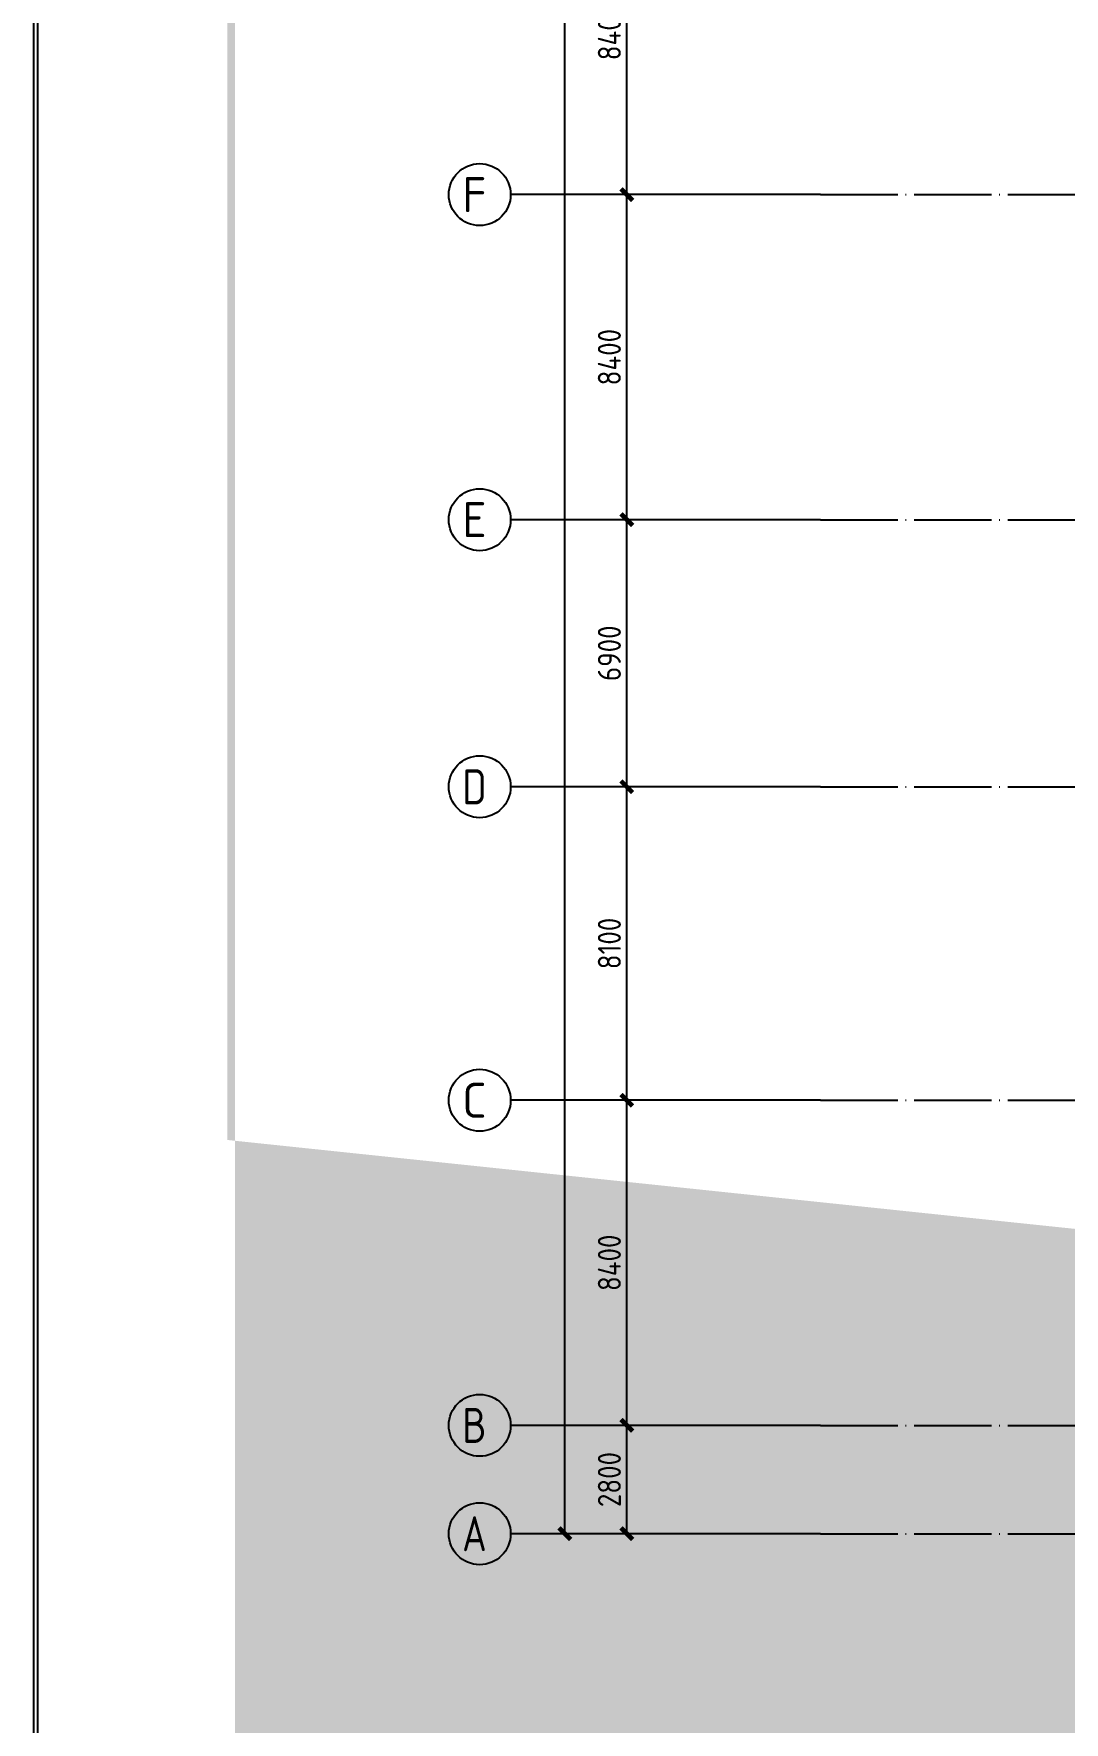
# Model space of a CAD drawing. Header units: inches. Extents: x 0 to 1813292486, y 0 to 3473589894.
# Drawn here: x 600383766 to 600410383, y 3473196347 to 3473239974 of the extents above; entities that cross this region are included whole.
import ezdxf
from ezdxf.enums import TextEntityAlignment as Align

# ---------------------------------------------------------------- set-up
doc = ezdxf.new("R2010")
doc.units = ezdxf.units.IN
doc.header["$LTSCALE"] = 1000
doc.header["$MEASUREMENT"] = 0
doc.linetypes.add('AX-MALL-GIRD-200$0$DOTE', pattern=[2.4200000000000004, 2, -0.2, 0.02, -0.2])
for name, color, linetype in [('A-Anno-Note', 241, 'Continuous'), ('AX-MALL-DIM-P02$0$A-Detl-Thin', 131, 'Continuous'), ('AX-MALL-GIRD-200$0$A-Grid', 222, 'AX-MALL-GIRD-200$0$DOTE'), ('AX-MALL-GIRD-200$0$A-Grid-Iden', 11, 'Continuous'), ('AX-MALL-P02-200$0$A-Anno-Note', 241, 'Continuous'), ('AX-MALL-P02-200$0$X-Tlbk', 4, 'Continuous'), ('AX-MALL-WALL-P02$0$A-Anno-Note', 241, 'Continuous'), ('AX-MALL-WALL-P02-QT$0$A-Wind', 4, 'Continuous'), ('AX-MALL-ZTKD-P02$0$A-Anno-Note', 241, 'Continuous'), ('AXIS_TEXT', 7, 'Continuous')]:
    doc.layers.add(name, color=color, linetype=linetype)
doc.layers.add('yichutu', color=7, linetype='Continuous', true_color=0xffffff, plot=False)
doc.styles.add('AX-MALL-GIRD-200$0$_TCH_AXIS', font='gbenor.shx', dxfattribs={"bigfont": 'gbcbig.shx'})
doc.styles.add('AX-MALL-GIRD-200$0$_TCH_DIM_T3', font='gbenor.shx')
doc.styles.add('COMPLEX', font='gbenor.shx', dxfattribs={"bigfont": 'gbcbig.shx'})
doc.dimstyles.new('AX-MALL-GIRD-200$0$_TCH_ARCH&&200', dxfattribs={"dimtxt": 595, "dimasz": 300, "dimexe": 500, "dimexo": 500, "dimgap": 152.5, "dimtad": 1, "dimdec": 0, "dimzin": 0, "dimdsep": 46, "dimtxsty": 'AX-MALL-GIRD-200$0$_TCH_DIM_T3', "dimblk": 'AX-MALL-GIRD-200$0$_ArchTick', "dimcen": 0.09, "dimclrt": 7, "dimazin": 2, "dimtfac": 1, "dimtdec": 0, "dimtix": 1, "dimtmove": 2, "dimatfit": 3, "dimfxl": 500, "dimtolj": 1, "dimtzin": 0, "dimarcsym": 0})

# ---------------------------------------------------------------- blocks, each defined once
blk = doc.blocks.new('_AXISO')
blk.add_circle((0, 0), 0.5)
at = {"layer": 'AXIS_TEXT', "style": 'COMPLEX', "width": 1.041666666666667}
blk.add_attdef('A', text='', height=0.56, dxfattribs=at).set_placement((-0.25, -0.28), (0.25, -0.28), align=Align.FIT)
blk = doc.blocks.new('AX-MALL-GIRD-200$0$_ArchTick')
at = {"color": 0, "linetype": 'ByBlock', "const_width": 0.4}
blk.add_lwpolyline([(-0.5, -0.5), (0.5, 0.5)], dxfattribs=at)
blk = doc.blocks.new('*D445')
at = {"layer": 'AX-MALL-GIRD-200$0$A-Grid-Iden', "color": 0, "lineweight": -2, "transparency": 16777216}
for p, q in [((600208426.4005523, 3473125387.715729), (600238727.6583428, 3473206726.96687)), ((600244443.8960382, 3473204597.500597), (600238259.1142694, 3473206901.513286)), ((600214142.6382476, 3473123258.249456), (600207957.8564788, 3473125562.262145))]:
    blk.add_line(p, q, dxfattribs=at)
at = {"layer": 'AX-MALL-GIRD-200$0$A-Grid-Iden', "color": 0, "lineweight": -2, "transparency": 16777216, "xscale": 300, "yscale": 300, "zscale": 300}
for p, rotation in [((600238727.6583428, 3473206726.96687), 69.56816130920032), ((600208426.4005523, 3473125387.715729), 249.5681613092003)]:
    blk.add_blockref('AX-MALL-GIRD-200$0$_ArchTick', p, dxfattribs=dict(at, rotation=rotation))
at = {"layer": 'AX-MALL-GIRD-200$0$A-Grid-Iden', "color": 7, "transparency": 16777216, "insert": (600223155.3397816, 3473166214.433075), "char_height": 595, "attachment_point": 5, "rotation": 69.56816127860823, "style": 'AX-MALL-GIRD-200$0$_TCH_DIM_T3'}
blk.add_mtext('\\A1;86800', dxfattribs=at)
blk = doc.blocks.new('*D446')
at = {"layer": 'AX-MALL-GIRD-200$0$A-Grid-Iden', "color": 0, "lineweight": -2, "transparency": 16777216}
for p, q in [((600209925.7415868, 3473124829.167199), (600210903.201516, 3473127453.014011)), ((600215120.0981766, 3473125882.096269), (600210434.6574426, 3473127627.560427)), ((600214142.6382474, 3473123258.249456), (600209457.1975133, 3473125003.713614))]:
    blk.add_line(p, q, dxfattribs=at)
at = {"layer": 'AX-MALL-GIRD-200$0$A-Grid-Iden', "color": 0, "lineweight": -2, "transparency": 16777216, "xscale": 300, "yscale": 300, "zscale": 300}
for p, rotation in [((600210903.201516, 3473127453.014011), 69.56816130847838), ((600209925.7415868, 3473124829.167199), 249.5681613084784)]:
    blk.add_blockref('AX-MALL-GIRD-200$0$_ArchTick', p, dxfattribs=dict(at, rotation=rotation))
at = {"layer": 'AX-MALL-GIRD-200$0$A-Grid-Iden', "color": 7, "transparency": 16777216, "insert": (600209992.7818855, 3473126298.18238), "char_height": 595, "attachment_point": 5, "rotation": 69.56816128390682, "style": 'AX-MALL-GIRD-200$0$_TCH_DIM_T3'}
blk.add_mtext('\\A1;2800', dxfattribs=at)
blk = doc.blocks.new('*D447')
at = {"layer": 'AX-MALL-GIRD-200$0$A-Grid-Iden', "color": 0, "lineweight": -2, "transparency": 16777216}
for p, q in [((600210903.2015162, 3473127453.014011), (600213835.5813022, 3473135324.554444)), ((600218052.4779627, 3473133753.636702), (600213367.0372287, 3473135499.10086)), ((600215120.0981767, 3473125882.096269), (600210434.6574427, 3473127627.560427))]:
    blk.add_line(p, q, dxfattribs=at)
at = {"layer": 'AX-MALL-GIRD-200$0$A-Grid-Iden', "color": 0, "lineweight": -2, "transparency": 16777216, "xscale": 300, "yscale": 300, "zscale": 300}
for p, rotation in [((600213835.5813022, 3473135324.554444), 69.56816130968909), ((600210903.2015162, 3473127453.014011), 249.5681613096891)]:
    blk.add_blockref('AX-MALL-GIRD-200$0$_ArchTick', p, dxfattribs=dict(at, rotation=rotation))
at = {"layer": 'AX-MALL-GIRD-200$0$A-Grid-Iden', "color": 7, "transparency": 16777216, "insert": (600211947.7017431, 3473131545.876002), "char_height": 595, "attachment_point": 5, "rotation": 69.56816128390682, "style": 'AX-MALL-GIRD-200$0$_TCH_DIM_T3'}
blk.add_mtext('\\A1;8400', dxfattribs=at)
blk = doc.blocks.new('*D448')
at = {"layer": 'AX-MALL-GIRD-200$0$A-Grid-Iden', "color": 0, "lineweight": -2, "transparency": 16777216}
for p, q in [((600220880.1298993, 3473141344.05069), (600216194.6891651, 3473143089.514848)), ((600213835.5813017, 3473135324.554443), (600216663.2332385, 3473142914.968432)), ((600218052.4779624, 3473133753.636701), (600213367.0372283, 3473135499.100859))]:
    blk.add_line(p, q, dxfattribs=at)
at = {"layer": 'AX-MALL-GIRD-200$0$A-Grid-Iden', "color": 0, "lineweight": -2, "transparency": 16777216, "xscale": 300, "yscale": 300, "zscale": 300}
for p, rotation in [((600216663.2332385, 3473142914.968432), 69.56816130919272), ((600213835.5813017, 3473135324.554443), 249.5681613091927)]:
    blk.add_blockref('AX-MALL-GIRD-200$0$_ArchTick', p, dxfattribs=dict(at, rotation=rotation))
at = {"layer": 'AX-MALL-GIRD-200$0$A-Grid-Iden', "color": 7, "transparency": 16777216, "insert": (600214827.7176044, 3473139276.853213), "char_height": 595, "attachment_point": 5, "rotation": 69.56816128390682, "style": 'AX-MALL-GIRD-200$0$_TCH_DIM_T3'}
blk.add_mtext('\\A1;8100', dxfattribs=at)
blk = doc.blocks.new('*D449')
at = {"layer": 'AX-MALL-GIRD-200$0$A-Grid-Iden', "color": 0, "lineweight": -2, "transparency": 16777216}
for p, q in [((600223288.8704374, 3473147809.958901), (600218603.4297034, 3473149555.42306)), ((600216663.2332383, 3473142914.968431), (600219071.9737767, 3473149380.876644)), ((600220880.1298991, 3473141344.050689), (600216194.689165, 3473143089.514847))]:
    blk.add_line(p, q, dxfattribs=at)
at = {"layer": 'AX-MALL-GIRD-200$0$A-Grid-Iden', "color": 0, "lineweight": -2, "transparency": 16777216, "xscale": 300, "yscale": 300, "zscale": 300}
for p, rotation in [((600219071.9737767, 3473149380.876644), 69.56816130910376), ((600216663.2332383, 3473142914.968431), 249.5681613091037)]:
    blk.add_blockref('AX-MALL-GIRD-200$0$_ArchTick', p, dxfattribs=dict(at, rotation=rotation))
at = {"layer": 'AX-MALL-GIRD-200$0$A-Grid-Iden', "color": 7, "transparency": 16777216, "insert": (600217445.9138417, 3473146305.014313), "char_height": 595, "attachment_point": 5, "rotation": 69.56816128390682, "style": 'AX-MALL-GIRD-200$0$_TCH_DIM_T3'}
blk.add_mtext('\\A1;6900', dxfattribs=at)
blk = doc.blocks.new('*D450')
at = {"layer": 'AX-MALL-GIRD-200$0$A-Grid-Iden', "color": 0, "lineweight": -2, "transparency": 16777216}
for p, q in [((600226221.2502245, 3473155681.499337), (600221535.8094906, 3473157426.963495)), ((600219071.9737774, 3473149380.876645), (600222004.3535639, 3473157252.417079)), ((600223288.8704381, 3473147809.958903), (600218603.4297041, 3473149555.423061))]:
    blk.add_line(p, q, dxfattribs=at)
at = {"layer": 'AX-MALL-GIRD-200$0$A-Grid-Iden', "color": 0, "lineweight": -2, "transparency": 16777216, "xscale": 300, "yscale": 300, "zscale": 300}
for p, rotation in [((600222004.3535639, 3473157252.417079), 69.56816130928551), ((600219071.9737774, 3473149380.876645), 249.5681613092855)]:
    blk.add_blockref('AX-MALL-GIRD-200$0$_ArchTick', p, dxfattribs=dict(at, rotation=rotation))
at = {"layer": 'AX-MALL-GIRD-200$0$A-Grid-Iden', "color": 7, "transparency": 16777216, "insert": (600220116.4740043, 3473153473.738637), "char_height": 595, "attachment_point": 5, "rotation": 69.56816128390682, "style": 'AX-MALL-GIRD-200$0$_TCH_DIM_T3'}
blk.add_mtext('\\A1;8400', dxfattribs=at)
blk = doc.blocks.new('*D451')
at = {"layer": 'AX-MALL-GIRD-200$0$A-Grid-Iden', "color": 0, "lineweight": -2, "transparency": 16777216}
for p, q in [((600229153.6300105, 3473163553.039769), (600224468.1892766, 3473165298.503927)), ((600222004.3535634, 3473157252.417078), (600224936.7333499, 3473165123.957511)), ((600226221.2502242, 3473155681.499336), (600221535.8094901, 3473157426.963494))]:
    blk.add_line(p, q, dxfattribs=at)
at = {"layer": 'AX-MALL-GIRD-200$0$A-Grid-Iden', "color": 0, "lineweight": -2, "transparency": 16777216, "xscale": 300, "yscale": 300, "zscale": 300}
for p, rotation in [((600224936.7333499, 3473165123.957511), 69.5681613085386), ((600222004.3535634, 3473157252.417078), 249.5681613085386)]:
    blk.add_blockref('AX-MALL-GIRD-200$0$_ArchTick', p, dxfattribs=dict(at, rotation=rotation))
at = {"layer": 'AX-MALL-GIRD-200$0$A-Grid-Iden', "color": 7, "transparency": 16777216, "insert": (600223048.8537908, 3473161345.27907), "char_height": 595, "attachment_point": 5, "rotation": 69.56816128390682, "style": 'AX-MALL-GIRD-200$0$_TCH_DIM_T3'}
blk.add_mtext('\\A1;8400', dxfattribs=at)
blk = doc.blocks.new('yct-2230-841-446111.5-168242.05-200.05-7.0')
at = {"layer": 'yichutu', "color": 7, "true_color": 0xffffff}
blk.add_lwpolyline([(0, 0), (0, 168242.05), (446111.5, 168242.05), (446111.5, 0)], close=True, dxfattribs=at)
blk = doc.blocks.new('AX-MALL-GIRD-200')
at = {"layer": 'AX-MALL-GIRD-200$0$A-Grid'}
for p, q in [((600226689.7942976, 3473155506.95292), (600584585.7983962, 3473022180.189638)), ((600223757.4145118, 3473147635.412487), (600581653.41861, 3473014308.649205)), ((600221348.6739725, 3473141169.504273), (600579244.6780716, 3473007842.740992)), ((600218521.0220362, 3473133579.090285), (600576417.0261351, 3473000252.327003)), ((600215588.64225, 3473125707.549852), (600573484.6463486, 3472992380.78657)), ((600214611.1823212, 3473123083.703041), (600572507.1864198, 3472989756.939759))]:
    blk.add_line(p, q, dxfattribs=at)
at = {"layer": 'AX-MALL-GIRD-200$0$A-Grid-Iden'}
for p, q in [((600226689.7942979, 3473155506.952921), (600219193.0891236, 3473158299.695574)), ((600223757.4145118, 3473147635.412488), (600216260.7093375, 3473150428.155141)), ((600221348.673973, 3473141169.504275), (600213851.9687986, 3473143962.246928)), ((600218521.0220363, 3473133579.090286), (600211024.316862, 3473136371.832939)), ((600215588.6422501, 3473125707.549852), (600208091.9370757, 3473128500.292506)), ((600214611.1823212, 3473123083.703041), (600207114.4771469, 3473125876.445694))]:
    blk.add_line(p, q, dxfattribs=at)
ref = blk.add_blockref('_AXISO', (600218443.4186062, 3473158578.96984), dxfattribs=dict(at, xscale=1600, yscale=1600, zscale=1600))
ref.add_attrib('A', 'F', dxfattribs={"height": 905.0966799187808, "rotation": 339.5681613156389, "style": 'AX-MALL-GIRD-200$0$_TCH_AXIS', "width": 1.166666666597392}).set_placement((600217861.3595395, 3473158312.873536), (600218455.0682988, 3473158091.699602), align=Align.FIT)
ref = blk.add_blockref('_AXISO', (600215511.03882, 3473150707.429407), dxfattribs=dict(at, xscale=1600, yscale=1600, zscale=1600))
ref.add_attrib('A', 'E', dxfattribs={"height": 905.0966799187808, "rotation": 339.5681613156389, "style": 'AX-MALL-GIRD-200$0$_TCH_AXIS', "width": 1.105263157829108}).set_placement((600214928.9797533, 3473150441.333103), (600215522.6885126, 3473150220.159169), align=Align.FIT)
ref = blk.add_blockref('_AXISO', (600213102.2982812, 3473144241.521194), dxfattribs=dict(at, xscale=1600, yscale=1600, zscale=1600))
ref.add_attrib('A', 'D', dxfattribs={"height": 905.0966799187808, "rotation": 339.5681613118755, "style": 'AX-MALL-GIRD-200$0$_TCH_AXIS'}).set_placement((600212520.2392147, 3473143975.42489), (600213113.9479738, 3473143754.250956), align=Align.FIT)
ref = blk.add_blockref('_AXISO', (600210274.6463445, 3473136651.107204), dxfattribs=dict(at, xscale=1600, yscale=1600, zscale=1600))
ref.add_attrib('A', 'C', dxfattribs={"height": 905.0966799187808, "rotation": 339.5681612714663, "style": 'AX-MALL-GIRD-200$0$_TCH_AXIS'}).set_placement((600209692.5872779, 3473136385.0109), (600210286.2960371, 3473136163.836966), align=Align.FIT)
ref = blk.add_blockref('_AXISO', (600207342.2665583, 3473128779.566771), dxfattribs=dict(at, xscale=1600, yscale=1600, zscale=1600))
ref.add_attrib('A', 'B', dxfattribs={"height": 905.0966799187808, "rotation": 339.5681613156389, "style": 'AX-MALL-GIRD-200$0$_TCH_AXIS', "width": 1.049999999937653}).set_placement((600206760.2074914, 3473128513.470467), (600207353.9162507, 3473128292.296533), align=Align.FIT)
ref = blk.add_blockref('_AXISO', (600206364.8066294, 3473126155.71996), dxfattribs=dict(at, xscale=1600, yscale=1600, zscale=1600))
ref.add_attrib('A', 'A', dxfattribs={"height": 905.0966799187808, "rotation": 339.5681613156389, "style": 'AX-MALL-GIRD-200$0$_TCH_AXIS', "width": 1.049999999937653}).set_placement((600205782.7475624, 3473125889.623656), (600206376.4563217, 3473125668.449722), align=Align.FIT)
for base, p1, p2, angle, picture, middle, turn in [((600238727.6583428, 3473206726.96687), (600214611.182321, 3473123083.703041), (600244912.4401116, 3473204422.954182), 69.56816130909043, '*D445', (600223155.3397816, 3473166214.433075), 69.56816127860822), ((600224936.7333499, 3473165123.957511), (600226689.7942977, 3473155506.95292), (600229622.174084, 3473163378.493353), 69.56816130853862, '*D451', (600223048.8537908, 3473161345.27907), 69.56816128390682), ((600222004.3535639, 3473157252.417079), (600223757.4145112, 3473147635.412487), (600226689.7942977, 3473155506.95292), 69.56816130701469, '*D450', (600220116.4740043, 3473153473.738637), 69.56816128390682), ((600219071.9737767, 3473149380.876644), (600221348.6739726, 3473141169.504274), (600223757.4145112, 3473147635.412487), 69.568161310486, '*D449', (600217445.9138417, 3473146305.014313), 69.56816128390682), ((600216663.2332385, 3473142914.968432), (600218521.0220361, 3473133579.090285), (600221348.6739726, 3473141169.504274), 69.56816131037019, '*D448', (600214827.7176044, 3473139276.853213), 69.56816128390682), ((600213835.5813022, 3473135324.554444), (600215588.6422502, 3473125707.549853), (600218521.0220361, 3473133579.090285), 69.56816130855368, '*D447', (600211947.7017431, 3473131545.876002), 69.56816128390682), ((600210903.201516, 3473127453.014011), (600214611.182321, 3473123083.703041), (600215588.6422502, 3473125707.549853), 69.56816130507212, '*D446', (600209992.7818855, 3473126298.18238), 69.56816128390682)]:
    dim = blk.add_linear_dim(base=base, p1=p1, p2=p2, angle=angle, dimstyle='AX-MALL-GIRD-200$0$_TCH_ARCH&&200', override={"dimgap": 0}, dxfattribs=at)
    dim.commit()
    dim.dimension.update_dxf_attribs({"geometry": picture, "text_midpoint": middle, "dimtype": 129, "text_rotation": turn})
blk = doc.blocks.new('AX-MALL-WALL-P02-QT')
at = {"layer": 'AX-MALL-WALL-P02-QT$0$A-Wind'}
blk.add_blockref('AX-MALL-GIRD-200', (0, 0), dxfattribs=at)
blk = doc.blocks.new('AX-MALL-WALL-P02')
at = {"layer": 'AX-MALL-WALL-P02$0$A-Anno-Note'}
blk.add_blockref('AX-MALL-WALL-P02-QT', (0, 0), dxfattribs=at)
blk = doc.blocks.new('AX-MALL-ZTKD-P02')
at = {"layer": 'AX-MALL-ZTKD-P02$0$A-Anno-Note'}
blk.add_blockref('AX-MALL-GIRD-200', (0, 0), dxfattribs=at)
blk = doc.blocks.new('AX-MALL-DIM-P02')
at = {"layer": 'AX-MALL-DIM-P02$0$A-Detl-Thin'}
blk.add_blockref('AX-MALL-ZTKD-P02', (-2.384185791015625e-06, 9.5367431640625e-07), dxfattribs=at)
blk = doc.blocks.new('AX-MALL-P02-200')
at = {"layer": 'AX-MALL-P02-200$0$A-Anno-Note'}
blk.add_blockref('AX-MALL-WALL-P02', (0, 0), dxfattribs=at)
at = {"layer": 'AX-MALL-P02-200$0$X-Tlbk'}
blk.add_lwpolyline([(600182351.0824882, 3473094412.306256), (600600292.3959695, 3472938716.903233), (600659009.8102252, 3473096335.129436), (600241068.4967592, 3473252030.532459)], close=True, dxfattribs=at)
at = {"layer": 'AX-MALL-P02-200$0$X-Tlbk', "const_width": 200}
blk.add_lwpolyline([(600187734.7089074, 3473094541.018292), (600599116.4053686, 3472941289.265293), (600656437.4483023, 3473095159.138958), (600245055.7518562, 3473248410.891957)], close=True, dxfattribs=at)
at = {"layer": 'AX-MALL-P02-200$0$A-Anno-Note'}
blk.add_blockref('AX-MALL-DIM-P02', (0, 0), dxfattribs=at)

msp = doc.modelspace()

# ---------------------------------------------------------------- block references
at = {"layer": 'A-Anno-Note', "rotation": 20.43183869077545}
msp.add_blockref('AX-MALL-P02-200', (1250392458.527329, 9048125.682563305), dxfattribs=at)

# ---------------------------------------------------------------- next in the draw order: block references
at = {"layer": 'yichutu'}
msp.add_blockref('yct-2230-841-446111.5-168242.05-200.05-7.0', (600383765.8413509, 3473163066.459832), dxfattribs=at)

doc.saveas('drawing.dxf')
